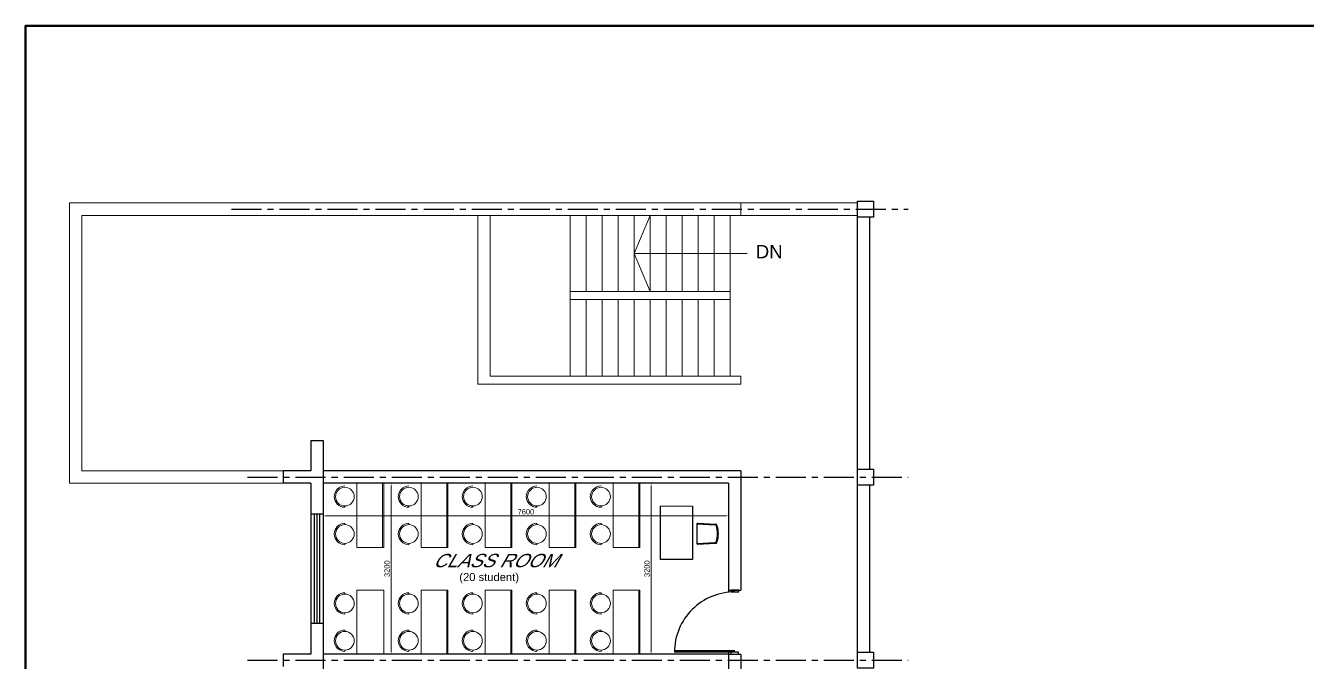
# Model space of a CAD drawing. Extents: x 348043 to 758301, y 133827 to 256568.
# Drawn here: x 579519 to 603556, y 244625 to 256568 of the extents above; entities that cross this region are included whole.
import ezdxf

# ---------------------------------------------------------------- set-up
doc = ezdxf.new("R2010")
doc.units = 0
doc.header["$LTSCALE"] = 900
doc.header["$MEASUREMENT"] = 0
doc.header["$PDMODE"] = 34
doc.linetypes.add('ACAD_ISO02W100', pattern=[15, 12, -3])
doc.linetypes.add('CENTER', pattern=[2, 1.25, -0.25, 0.25, -0.25])
doc.layers.get('0').update_dxf_attribs({"color": 1, "linetype": 'CONTINUOUS'})
doc.layers.get('DEFPOINTS').update_dxf_attribs({"color": 3, "linetype": 'CONTINUOUS'})
doc.layers.add('COL', color=6, linetype='CONTINUOUS', lineweight=25)
doc.layers.add('door', color=163, linetype='CONTINUOUS')
doc.layers.add('TEXT', color=2, linetype='CONTINUOUS')
doc.styles.add('ROMANS', font='arial.ttf')
doc.dimstyles.new('MSADIM', dxfattribs={"dimscale": 50, "dimtxt": 2.5, "dimasz": 2.5, "dimexe": 1.2, "dimexo": 1, "dimgap": 1, "dimtad": 1, "dimdec": 0, "dimzin": 1, "dimdsep": 46, "dimtxsty": 'ROMANS', "dimcen": 0, "dimclrd": 3, "dimclrt": 6, "dimadec": 0, "dimazin": 0, "dimtfac": 1, "dimtdec": 0, "dimtofl": 0, "dimtmove": 0, "dimatfit": 3, "dimfxl": 1, "dimtvp": 0.1, "dimtolj": 1, "dimtzin": 1, "dimarcsym": 0})

# ---------------------------------------------------------------- blocks, each defined once
blk = doc.blocks.new('*D135')
at = {"layer": 'DEFPOINTS', "color": 0, "lineweight": 50, "ltscale": 1.25}
for p in [(592693, 247387), (585093, 246400), (592693, 246400)]:
    blk.add_point(p, dxfattribs=at)
at = {"layer": 'door', "color": 0, "lineweight": 9, "ltscale": 1.25}
blk.add_line((585093, 246450), (585093, 247447), dxfattribs=at)
at = {"layer": 'door', "color": 3, "lineweight": 9, "ltscale": 1.25}
blk.add_line((585155, 247387), (592630, 247387), dxfattribs=at)
at = {"layer": 'door', "color": 0, "linetype": 'ACAD_ISO02W100', "lineweight": 9, "ltscale": 1.25}
blk.add_line((592693, 246450), (592693, 247447), dxfattribs=at)
at = {"layer": 'door', "color": 3, "lineweight": 50, "ltscale": 1.25}
for points in [[(585155, 247397), (585155, 247376), (585093, 247387)], [(592630, 247397), (592630, 247376), (592693, 247387)]]:
    blk.add_solid(points, dxfattribs=at)
at = {"layer": 'door', "color": 6, "lineweight": 5, "ltscale": 1.25, "insert": (588893, 247463), "char_height": 100, "attachment_point": 5, "style": 'ROMANS'}
blk.add_mtext('\\A1;7600', dxfattribs=at)
blk = doc.blocks.new('*D136')
at = {"layer": 'DEFPOINTS', "color": 0, "lineweight": 50, "ltscale": 1.25}
for p in [(586228, 247997), (586368, 247997), (586228, 244797)]:
    blk.add_point(p, dxfattribs=at)
at = {"layer": 'door', "color": 0, "linetype": 'ACAD_ISO02W100', "lineweight": 9, "ltscale": 1.25}
blk.add_line((586278, 247997), (586428, 247997), dxfattribs=at)
at = {"layer": 'door', "color": 3, "lineweight": 9, "ltscale": 1.25}
blk.add_line((586368, 244860), (586368, 247935), dxfattribs=at)
at = {"layer": 'door', "color": 0, "lineweight": 9, "ltscale": 1.25}
blk.add_line((586278, 244797), (586428, 244797), dxfattribs=at)
at = {"layer": 'door', "color": 3, "lineweight": 50, "ltscale": 1.25}
for points in [[(586358, 247935), (586378, 247935), (586368, 247997)], [(586358, 244860), (586378, 244860), (586368, 244797)]]:
    blk.add_solid(points, dxfattribs=at)
at = {"layer": 'door', "color": 6, "lineweight": 5, "ltscale": 1.25, "insert": (586292, 246397), "char_height": 100, "attachment_point": 5, "rotation": 90, "style": 'ROMANS'}
blk.add_mtext('\\A1;3200', dxfattribs=at)
blk = doc.blocks.new('*D155')
at = {"layer": 'DEFPOINTS', "color": 0, "lineweight": 50, "ltscale": 1.25}
for p in [(591239, 247997), (591504, 247997), (591504, 244797)]:
    blk.add_point(p, dxfattribs=at)
at = {"layer": 'door', "color": 0, "linetype": 'ACAD_ISO02W100', "lineweight": 9, "ltscale": 1.25}
blk.add_line((591454, 247997), (591179, 247997), dxfattribs=at)
at = {"layer": 'door', "color": 3, "lineweight": 9, "ltscale": 1.25}
blk.add_line((591239, 244860), (591239, 247935), dxfattribs=at)
at = {"layer": 'door', "color": 0, "lineweight": 9, "ltscale": 1.25}
blk.add_line((591454, 244797), (591179, 244797), dxfattribs=at)
at = {"layer": 'door', "color": 3, "lineweight": 50, "ltscale": 1.25}
for points in [[(591229, 247935), (591249, 247935), (591239, 247997)], [(591229, 244860), (591249, 244860), (591239, 244797)]]:
    blk.add_solid(points, dxfattribs=at)
at = {"layer": 'door', "color": 6, "lineweight": 5, "ltscale": 1.25, "insert": (591163, 246397), "char_height": 100, "attachment_point": 5, "rotation": 90, "style": 'ROMANS'}
blk.add_mtext('\\A1;3200', dxfattribs=at)

msp = doc.modelspace()

# ---------------------------------------------------------------- linework, layer by layer
at = {"color": 1, "linetype": 'Continuous'}
for p, q in [((591406.8, 247569.9), (591406.8, 246569.7)), ((592016.8, 247569.7), (592016.8, 246569.7)), ((592099.7, 246863.6), (592099.7, 247242.4)), ((592099.7, 247238), (592436.1, 247218.8)), ((592110.3, 247252.4), (592447.2, 247233.2)), ((592099.7, 246868), (592436.1, 246887.2)), ((592110.3, 246853.6), (592447.2, 246872.8)), ((592016.8, 246569.7), (591406.8, 246569.7))]:
    msp.add_line(p, q, dxfattribs=at)
for centre, radius, start, end in [((592109.7, 247242.4), 10, 86.74422, 180), ((592434.4, 247188.9), 30, 17.01363, 86.74422), ((592445.5, 247203.3), 30, 18.26776, 86.74422), ((591990.3, 247053), 494.4, 342.98637, 17.01363), ((591990.3, 247053), 509.4, 341.73224, 18.26776), ((592109.7, 246863.6), 10, 180, 273.25578), ((592434.4, 246917.1), 30, 273.25578, 342.98637), ((592445.5, 246902.7), 30, 273.25578, 341.73224), ((592460.1, 246883.5), 10, 273.25578, 340.16199)]:
    msp.add_arc(centre, radius, start, end, dxfattribs=at)
at = {"layer": 'COL'}
for points in [[(595407.8, 252982.3), (595107.8, 252982.3), (595107.8, 253282.3), (595407.8, 253282.3)], [(595407.8, 247962.3), (595107.8, 247962.3), (595107.8, 248262.3), (595407.8, 248262.3)], [(595407.8, 247962.3), (595107.8, 247962.3), (595107.8, 248262.3), (595407.8, 248262.3)], [(595407.8, 244532.3), (595107.8, 244532.3), (595107.8, 244832.3), (595407.8, 244832.3)]]:
    msp.add_lwpolyline(points, close=True, dxfattribs=at)
at = {"layer": 'door', "color": 4, "lineweight": 20, "ltscale": 1.25}
for p, q in [((595107.8, 253247.3), (580342.8, 253247.3)), ((580342.8, 253247.3), (580342.8, 247997.3)), ((592922.8, 253017.3), (592923.7, 253247.3)), ((595107.8, 253013.7), (580572.8, 253013.7)), ((580572.8, 248227.3), (580572.8, 253013.7)), ((587991.8, 249855.3), (587991.8, 253013.7)), ((588222.8, 250005.3), (588222.8, 253013.7)), ((589722.8, 251586.3), (589722.8, 253017.3)), ((590022.8, 251592.3), (590022.8, 253017.3)), ((590322.8, 251586.3), (590322.8, 253017.3)), ((590622.8, 251586.3), (590622.8, 253017.3)), ((590921.5, 252301.8), (591221.5, 253011.3)), ((590922.8, 251586.3), (590922.8, 253017.3)), ((591222.8, 251586.3), (591222.8, 253017.3)), ((591522.8, 251586.3), (591522.8, 253017.3)), ((591822.8, 251586.3), (591822.8, 253017.3)), ((592122.8, 251586.3), (592122.8, 253017.3)), ((592422.8, 251586.3), (592422.8, 253017.3)), ((592722.8, 251586.3), (592722.8, 253017.3)), ((590921.5, 252301.8), (593040.2, 252299.9)), ((590921.5, 252298.8), (591221.5, 251586.3)), ((592722.8, 251586.3), (589722.8, 251586.3)), ((589722.8, 251436.3), (589722.8, 251586.3)), ((592722.8, 251436.3), (589722.8, 251436.3)), ((589722.8, 251436.3), (589722.8, 250005.3)), ((590022.8, 251430.3), (590022.8, 250005.3)), ((590322.8, 251436.3), (590322.8, 250005.3)), ((590622.8, 251436.3), (590622.8, 250005.3)), ((590922.8, 251436.3), (590922.8, 250005.3)), ((591222.8, 251436.3), (591222.8, 250005.3)), ((591522.8, 251436.3), (591522.8, 250005.3)), ((591822.8, 251436.3), (591822.8, 250005.3)), ((592122.8, 251436.3), (592122.8, 250005.3)), ((592422.8, 251436.3), (592422.8, 250005.3)), ((592722.8, 251436.3), (592722.8, 251586.3)), ((592722.8, 251436.3), (592722.8, 250005.3)), ((592922.8, 250005.3), (588222.8, 250005.3)), ((592922.8, 250005.3), (592922.8, 249855.3)), ((592922.8, 249855.3), (587991.8, 249855.3)), ((580572.8, 248227.3), (584342.8, 248227.3)), ((580342.8, 247997.3), (584342.8, 247997.3))]:
    msp.add_line(p, q, dxfattribs=at)
at = {"layer": 'door', "linetype": 'CENTER', "ltscale": 0.5}
for p, q in [((583377.3, 253132.3), (596055.8, 253132.3)), ((583678.2, 248112.3), (596055.8, 248112.3)), ((583678.2, 248112.3), (596055.8, 248112.3)), ((583678.2, 244682.3), (596055.8, 244682.3))]:
    msp.add_line(p, q, dxfattribs=at)
at = {"layer": 'door', "color": 3, "ltscale": 1.25}
for p, q in [((595107.8, 248262.3), (595107.8, 252982.3)), ((595337.8, 248262.3), (595337.8, 252982.3)), ((584862.8, 248799.8), (584862.8, 248227.3)), ((584862.8, 248799.8), (585092.8, 248799.8)), ((584862.8, 248799.8), (584862.8, 248227.3)), ((584862.8, 248799.8), (585092.8, 248799.8)), ((585092.8, 248799.8), (585092.8, 247424.8)), ((584342.8, 248227.3), (584342.8, 247997.3)), ((584862.8, 248227.3), (584342.8, 248227.3)), ((584342.8, 248227.3), (584342.8, 247997.3)), ((584862.8, 248227.3), (584342.8, 248227.3)), ((592922.8, 248227.3), (585092.8, 248227.3)), ((592922.8, 248227.3), (585092.8, 248227.3)), ((592922.8, 248227.3), (592922.8, 245997.3)), ((584862.8, 247997.3), (584342.8, 247997.3)), ((584862.8, 247997.3), (584342.8, 247997.3)), ((584862.8, 247997.3), (584862.8, 247424.8)), ((592692.8, 247997.3), (585092.8, 247997.3)), ((592692.8, 247997.3), (585092.8, 247997.3)), ((592692.8, 247997.3), (592692.8, 245956.4)), ((595107.8, 244832.3), (595107.8, 247957.3)), ((595337.8, 244832.3), (595337.8, 247957.3)), ((584862.8, 247424.8), (585092.8, 247424.8)), ((592692.8, 245997.3), (592922.8, 245997.3)), ((584862.8, 245374.8), (584862.8, 244797.3)), ((584862.8, 245374.8), (585092.8, 245374.8)), ((585092.8, 245374.8), (585092.8, 243989.8)), ((584342.8, 244797.3), (584342.8, 244567.3)), ((584862.8, 244797.3), (584342.8, 244797.3)), ((592692.8, 244797.3), (585092.8, 244797.3)), ((592692.8, 244855.9), (592692.8, 242572.3)), ((592692.8, 244797.3), (592922.8, 244797.3)), ((592922.8, 244797.3), (592922.8, 242572.3))]:
    msp.add_line(p, q, dxfattribs=at)
at = {"layer": 'door', "color": 190, "linetype": 'ByBlock', "lineweight": 5, "ltscale": 1.25}
for p, q in [((586208.8, 246797.3), (586208.8, 247997.3)), ((587408.8, 246797.3), (587408.8, 247997.3)), ((588608.8, 246797.3), (588608.8, 247997.3)), ((589808.8, 246797.3), (589808.8, 247997.3)), ((591008.8, 246797.3), (591008.8, 247997.3)), ((587408.8, 245997.3), (587408.8, 244797.3)), ((588608.8, 245997.3), (588608.8, 244797.3)), ((589808.8, 245997.3), (589808.8, 244797.3)), ((591008.8, 245997.3), (591008.8, 244797.3))]:
    msp.add_line(p, q, dxfattribs=at)
at = {"layer": 'door', "color": 13, "ltscale": 1.25}
for p, q in [((584862.8, 247424.8), (584862.8, 245374.8)), ((584927.8, 247424.8), (584927.8, 245374.8)), ((584977.8, 247424.8), (584977.8, 245374.8)), ((585027.8, 247424.8), (585027.8, 245374.8)), ((585092.8, 247424.8), (585092.8, 245374.8)), ((592805.8, 244855.9), (591676.3, 244855.9)), ((592805.7, 244832.5), (591676.3, 244832.5))]:
    msp.add_line(p, q, dxfattribs=at)
at = {"layer": 'door', "color": 3, "linetype": 'ByBlock', "lineweight": 5, "ltscale": 1.25}
for p, q in [((585500.5, 247547.3), (585500.5, 247572.3)), ((586700.5, 247547.3), (586700.5, 247572.3)), ((587900.5, 247547.3), (587900.5, 247572.3)), ((589100.5, 247547.3), (589100.5, 247572.3)), ((590300.5, 247547.3), (590300.5, 247572.3)), ((585500.5, 247247.3), (585500.5, 247222.3)), ((586700.5, 247247.3), (586700.5, 247222.3)), ((587900.5, 247247.3), (587900.5, 247222.3)), ((589100.5, 247247.3), (589100.5, 247222.3)), ((590300.5, 247247.3), (590300.5, 247222.3)), ((585500.5, 246872.3), (585500.5, 246847.3)), ((586700.5, 246872.3), (586700.5, 246847.3)), ((587900.5, 246872.3), (587900.5, 246847.3)), ((589100.5, 246872.3), (589100.5, 246847.3)), ((590300.5, 246872.3), (590300.5, 246847.3)), ((585500.5, 245922.3), (585500.5, 245947.3)), ((586700.5, 245922.3), (586700.5, 245947.3)), ((587900.5, 245922.3), (587900.5, 245947.3)), ((589100.5, 245922.3), (589100.5, 245947.3)), ((590300.5, 245922.3), (590300.5, 245947.3)), ((585500.5, 245547.3), (585500.5, 245572.3)), ((586700.5, 245547.3), (586700.5, 245572.3)), ((587900.5, 245547.3), (587900.5, 245572.3)), ((589100.5, 245547.3), (589100.5, 245572.3)), ((590300.5, 245547.3), (590300.5, 245572.3)), ((585500.5, 245247.3), (585500.5, 245222.3)), ((586700.5, 245247.3), (586700.5, 245222.3)), ((587900.5, 245247.3), (587900.5, 245222.3)), ((589100.5, 245247.3), (589100.5, 245222.3)), ((590300.5, 245247.3), (590300.5, 245222.3)), ((585500.5, 244872.3), (585500.5, 244847.3)), ((586700.5, 244872.3), (586700.5, 244847.3)), ((587900.5, 244872.3), (587900.5, 244847.3)), ((589100.5, 244872.3), (589100.5, 244847.3)), ((590300.5, 244872.3), (590300.5, 244847.3))]:
    msp.add_line(p, q, dxfattribs=at)
at = {"layer": 'door', "color": 222, "linetype": 'ByBlock', "lineweight": 13, "ltscale": 1.25}
msp.add_line((591406.8, 247569.7), (592016.8, 247569.7), dxfattribs=at)
at = {"layer": 'door', "color": 1, "lineweight": 50, "ltscale": 1.25}
msp.add_lwpolyline([(579518.7, 199776), (627593, 199776), (627593, 256567.9), (579518.7, 256567.9)], close=True, dxfattribs=at)
at = {"layer": 'door', "color": 190, "linetype": 'ByBlock', "lineweight": 5, "ltscale": 1.25}
for points in [[(586227.8, 246797.3), (586227.8, 247997.3), (585727.8, 247997.3), (585727.8, 246797.3)], [(587427.8, 246797.3), (587427.8, 247997.3), (586927.8, 247997.3), (586927.8, 246797.3)], [(588627.8, 246797.3), (588627.8, 247997.3), (588127.8, 247997.3), (588127.8, 246797.3)], [(589827.8, 246797.3), (589827.8, 247997.3), (589327.8, 247997.3), (589327.8, 246797.3)], [(591027.8, 246797.3), (591027.8, 247997.3), (590527.8, 247997.3), (590527.8, 246797.3)], [(586227.8, 245997.3), (586227.8, 244797.3), (585727.8, 244797.3), (585727.8, 245997.3)], [(587427.8, 245997.3), (587427.8, 244797.3), (586927.8, 244797.3), (586927.8, 245997.3)], [(588627.8, 245997.3), (588627.8, 244797.3), (588127.8, 244797.3), (588127.8, 245997.3)], [(589827.8, 245997.3), (589827.8, 244797.3), (589327.8, 244797.3), (589327.8, 245997.3)], [(591027.8, 245997.3), (591027.8, 244797.3), (590527.8, 244797.3), (590527.8, 245997.3)]]:
    msp.add_lwpolyline(points, close=True, dxfattribs=at)
at = {"layer": 'door', "color": 13, "ltscale": 1.25}
for points in [[(592880.7, 245961.8), (592880.8, 245997), (592739.2, 245997.6), (592739.1, 245962.4)], [(592876.3, 244797), (592876.5, 244832.3), (592734.9, 244832.8), (592734.7, 244797.6)]]:
    msp.add_lwpolyline(points, close=True, dxfattribs=at)
at = {"layer": 'door', "color": 3, "linetype": 'ByBlock', "lineweight": 5, "ltscale": 1.25}
for centre in [(585500.5, 247747.3), (586700.5, 247747.3), (587900.5, 247747.3), (589100.5, 247747.3), (590300.5, 247747.3), (585500.5, 247047.3), (586700.5, 247047.3), (587900.5, 247047.3), (589100.5, 247047.3), (590300.5, 247047.3), (585500.5, 245747.3), (586700.5, 245747.3), (587900.5, 245747.3), (589100.5, 245747.3), (590300.5, 245747.3), (585500.5, 245047.3), (586700.5, 245047.3), (587900.5, 245047.3), (589100.5, 245047.3), (590300.5, 245047.3)]:
    msp.add_circle(centre, 175, dxfattribs=at)
for centre in [(585500.5, 247747.3), (586700.5, 247747.3), (587900.5, 247747.3), (589100.5, 247747.3), (590300.5, 247747.3), (585500.5, 247047.3), (586700.5, 247047.3), (587900.5, 247047.3), (589100.5, 247047.3), (590300.5, 247047.3), (585500.5, 245747.3), (586700.5, 245747.3), (587900.5, 245747.3), (589100.5, 245747.3), (590300.5, 245747.3), (585500.5, 245047.3), (586700.5, 245047.3), (587900.5, 245047.3), (589100.5, 245047.3), (590300.5, 245047.3)]:
    msp.add_arc(centre, 200, 90, 270, dxfattribs=at)
at = {"layer": 'door', "color": 13, "ltscale": 1.25}
msp.add_arc((592805.7, 244832.5), 1129.6, 89.78496, 179.78496, dxfattribs=at)

# ---------------------------------------------------------------- texts
at = {"layer": 'door', "color": 4, "lineweight": 20, "ltscale": 1.25, "style": 'ROMANS'}
msp.add_text('DN', height=250, dxfattribs=at).set_placement((593200.2, 252210.6))
at = {"layer": 'TEXT', "color": 4, "style": 'ROMANS', "oblique": 30}
msp.add_text('CLASS ROOM', height=250, dxfattribs=at).set_placement((587149.7, 246424.9))
at = {"layer": 'TEXT', "color": 4, "style": 'ROMANS'}
msp.add_text('(20 student)', height=150, dxfattribs=at).set_placement((587645.5, 246165.6))

# ---------------------------------------------------------------- dimensions: what is measured, and where the dimension line sits
at = {"layer": 'door', "color": 1, "lineweight": 5, "ltscale": 1.25}
dim = msp.add_linear_dim(base=(586368, 247997.3), p1=(586227.8, 244797.3), p2=(586227.8, 247997.3), angle=90, dimstyle='MSADIM', override={"dimtxt": 2, "dimasz": 1.25, "dimgap": 0.5, "dimlwd": 9, "dimlwe": 9}, dxfattribs=at)
dim.commit()
dim.dimension.update_dxf_attribs({"geometry": '*D136', "text_midpoint": (586291.9, 246397.3)})
dim = msp.add_linear_dim(base=(591239, 247997.3), p1=(591504, 244797.3), p2=(591504, 247997.3), angle=90, dimstyle='MSADIM', override={"dimtxt": 2, "dimasz": 1.25, "dimgap": 0.5, "dimlwd": 9, "dimlwe": 9}, dxfattribs=at)
dim.commit()
dim.dimension.update_dxf_attribs({"geometry": '*D155', "text_midpoint": (591239, 246397.3), "dimtype": 160})
dim = msp.add_linear_dim(base=(592692.8, 247386.9), p1=(585092.8, 246399.8), p2=(592692.8, 246399.8), dimstyle='MSADIM', override={"dimtxt": 2, "dimasz": 1.25, "dimgap": 0.5, "dimlwd": 9, "dimlwe": 9}, dxfattribs=at)
dim.commit()
dim.dimension.update_dxf_attribs({"geometry": '*D135', "text_midpoint": (588892.8, 247462.9)})

doc.saveas('drawing.dxf')
